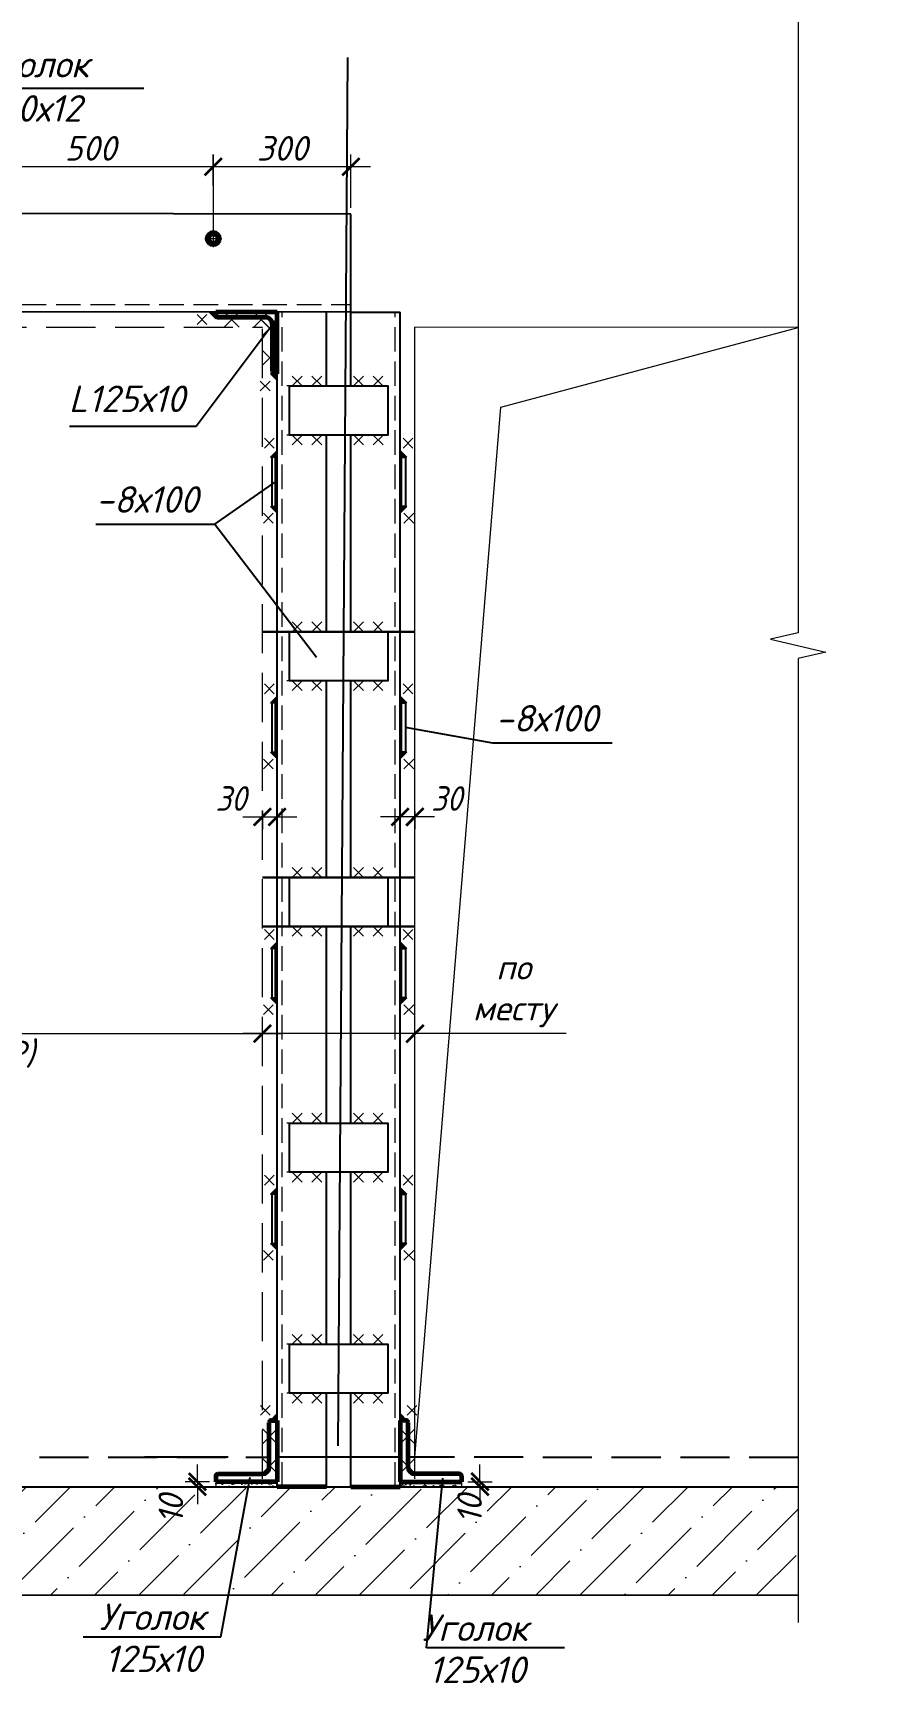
# Model space of a CAD drawing. Header units: millimetres. Extents: x 749182 to 2267578, y 70462 to 311449.
# Drawn here: x 2228153 to 2229850, y 185857 to 189215 of the extents above; entities that cross this region are included whole.
import ezdxf

# ---------------------------------------------------------------- set-up
doc = ezdxf.new("R2010")
doc.units = ezdxf.units.MM
for name, pattern in [('GOST2.303 4', [7, 5, -2, 0]), ('ГОСТ 2.303 4', [7, 5, -2, 0]), ('осеваяX2', [4, 2.5, -0.5, 0.5, -0.5])]:
    doc.linetypes.add(name, pattern=pattern)
doc.layers.get('Defpoints').update_dxf_attribs({"color": 255})
for name, color, linetype, lineweight in [('1Стены', 252, 'Continuous', 25), ('монолит', 176, 'Continuous', 50), ('Оси', 165, 'осеваяX2', 13), ('Размер', 7, 'Continuous', 13), ('сварка', 156, 'Continuous', 9), ('штрих', 8, 'Continuous', 5), ('штриховка кирпич', 42, 'Continuous', 5)]:
    doc.layers.add(name, color=color, linetype=linetype, lineweight=lineweight)
doc.layers.add('CS_UNPLOTTED', color=254, linetype='Continuous', plot=False)
for name, color, linetype in [('VPORTS', 7, 'Continuous'), ('металл', 124, 'Continuous'), ('Текст', 7, 'Continuous')]:
    doc.layers.add(name, color=color, linetype=linetype)
doc.styles.add('GOST 2.304_new', font='isocpeur.ttf', dxfattribs={"width": 0.9, "oblique": 15})
doc.styles.add('М2', font='isocpeui.ttf')
doc.dimstyles.new('SPDS', dxfattribs={"dimscale": 25, "dimtxt": 2.5, "dimasz": 1.77, "dimexe": 1.25, "dimexo": 0.625, "dimtad": 1, "dimdec": 0, "dimrnd": 0.001, "dimtxsty": 'GOST 2.304_new', "dimblk": 'ARCHTICK', "dimcen": 2.5, "dimdle": 2, "dimclrt": 256, "dimazin": 2, "dimtfac": 0.75, "dimtdec": 0, "dimtmove": 1, "dimatfit": 3, "dimfxl": 0, "dimtolj": 1, "dimlwd": 9, "dimlwe": 9, "dimarcsym": 0})

# ---------------------------------------------------------------- blocks, each defined once
blk = doc.blocks.new('_ArchTick')
at = {"color": 0, "linetype": 'ByBlock', "const_width": 0.15}
blk.add_lwpolyline([(-0.5, -0.5), (0.5, 0.5)], dxfattribs=at)
blk = doc.blocks.new('*D1176')
at = {"color": 0, "lineweight": 9, "ltscale": 20, "transparency": 16777216}
for p, q in [((2228970, 187619.6), (2228860, 187619.6)), ((2228900, 187630.7), (2228900, 187594.6)), ((2228930, 187630.7), (2228930, 187594.6))]:
    blk.add_line(p, q, dxfattribs=at)
at = {"layer": 'Defpoints', "color": 0, "lineweight": 20, "ltscale": 20, "transparency": 16777216}
for p in [(2228900, 187643.2), (2228930, 187643.2), (2228900, 187619.6)]:
    blk.add_point(p, dxfattribs=at)
at = {"color": 0, "lineweight": 9, "ltscale": 20, "transparency": 16777216, "xscale": 35.4, "yscale": 35.4, "zscale": 35.4}
for p, rotation in [((2228900, 187619.6), 179.9999999995553), ((2228930, 187619.6), 359.9999999995553)]:
    blk.add_blockref('_ArchTick', p, dxfattribs=dict(at, rotation=rotation))
at = {"ltscale": 20, "transparency": 16777216, "insert": (2228994.3, 187657.1), "char_height": 50, "attachment_point": 5, "style": 'GOST 2.304_new'}
blk.add_mtext('\\A1;30', dxfattribs=at)
blk = doc.blocks.new('свар')
at = {"layer": 'сварка', "color": 0, "linetype": 'Continuous', "ltscale": 10}
for p, q in [((10, 10), (-10, -10)), ((-10, 10), (10, -10))]:
    blk.add_line(p, q, dxfattribs=at)
blk = doc.blocks.new('*D1177')
at = {"color": 0, "lineweight": 9, "ltscale": 20, "transparency": 16777216}
for p, q in [((2229062.4, 186266.6), (2229062.4, 186302)), ((2229037.5, 186266.6), (2229087.4, 186266.6)), ((2229062.4, 186266.6), (2229062.4, 186256.6)), ((2229037.5, 186256.6), (2229087.4, 186256.6)), ((2229062.4, 186256.6), (2229062.4, 186221.2))]:
    blk.add_line(p, q, dxfattribs=at)
at = {"layer": 'Defpoints', "color": 0, "lineweight": 20, "ltscale": 20, "transparency": 16777216}
for p in [(2229025, 186266.6), (2229025, 186256.6), (2229062.4, 186256.6)]:
    blk.add_point(p, dxfattribs=at)
at = {"color": 0, "lineweight": 9, "ltscale": 20, "transparency": 16777216, "xscale": 35.4, "yscale": 35.4, "zscale": 35.4}
for p, rotation in [((2229062.4, 186266.6), 270), ((2229062.4, 186256.6), 90)]:
    blk.add_blockref('_ArchTick', p, dxfattribs=dict(at, rotation=rotation))
at = {"ltscale": 20, "transparency": 16777216, "insert": (2229041.3, 186210.9), "char_height": 50, "attachment_point": 5, "rotation": 90, "style": 'М2'}
blk.add_mtext('\\A1;10', dxfattribs=at)
blk = doc.blocks.new('*D1179')
at = {"color": 0, "lineweight": 9, "ltscale": 20, "transparency": 16777216}
for p, q in [((2228579.6, 187619.6), (2228689.6, 187619.6)), ((2228619.6, 187630.7), (2228619.6, 187594.6)), ((2228649.6, 187630.7), (2228649.6, 187594.6))]:
    blk.add_line(p, q, dxfattribs=at)
at = {"layer": 'Defpoints', "color": 0, "lineweight": 20, "ltscale": 20, "transparency": 16777216}
for p in [(2228619.6, 187643.2), (2228649.6, 187643.2), (2228649.6, 187619.6)]:
    blk.add_point(p, dxfattribs=at)
at = {"color": 0, "lineweight": 9, "ltscale": 20, "transparency": 16777216, "xscale": 35.4, "yscale": 35.4, "zscale": 35.4, "rotation": 180}
blk.add_blockref('_ArchTick', (2228619.6, 187619.6), dxfattribs=at)
at = {"color": 0, "lineweight": 9, "ltscale": 20, "transparency": 16777216, "xscale": 35.4, "yscale": 35.4, "zscale": 35.4}
blk.add_blockref('_ArchTick', (2228649.6, 187619.6), dxfattribs=at)
at = {"ltscale": 20, "transparency": 16777216, "insert": (2228555.3, 187657.1), "char_height": 50, "attachment_point": 5, "style": 'GOST 2.304_new'}
blk.add_mtext('\\A1;30', dxfattribs=at)
blk = doc.blocks.new('*D1186')
at = {"color": 0, "lineweight": 9, "ltscale": 20, "transparency": 16777216}
for p, q in [((2228487.2, 186266.6), (2228487.2, 186302)), ((2228512.1, 186266.6), (2228462.2, 186266.6)), ((2228487.2, 186266.6), (2228487.2, 186256.6)), ((2228512.1, 186256.6), (2228462.2, 186256.6)), ((2228487.2, 186256.6), (2228487.2, 186221.2))]:
    blk.add_line(p, q, dxfattribs=at)
at = {"layer": 'Defpoints', "color": 0, "lineweight": 20, "ltscale": 20, "transparency": 16777216}
for p in [(2228524.6, 186266.6), (2228487.2, 186256.6), (2228524.6, 186256.6)]:
    blk.add_point(p, dxfattribs=at)
at = {"color": 0, "lineweight": 9, "ltscale": 20, "transparency": 16777216, "xscale": 35.4, "yscale": 35.4, "zscale": 35.4}
for p, rotation in [((2228487.2, 186266.6), 270), ((2228487.2, 186256.6), 90)]:
    blk.add_blockref('_ArchTick', p, dxfattribs=dict(at, rotation=rotation))
at = {"ltscale": 20, "transparency": 16777216, "insert": (2228433.3, 186210.9), "char_height": 50, "attachment_point": 5, "rotation": 90, "style": 'М2'}
blk.add_mtext('\\A1;10', dxfattribs=at)
blk = doc.blocks.new('м16')
at = {"layer": 'металл', "lineweight": 30, "ltscale": 20}
for p, q in [((-11, 6.4), (0, 12.7)), ((-11, -6.4), (-11, 6.4)), ((0, 12.7), (11, 6.4)), ((11, 6.4), (11, -6.4)), ((0, -12.7), (-11, -6.4)), ((11, -6.4), (0, -12.7))]:
    blk.add_line(p, q, dxfattribs=at)
blk.add_circle((0, 0), 15, dxfattribs=at)
for radius, start, end in [(10.4, 0, 180), (10.4, 180, 0), (6.92, 0, 180), (6.92, 180, 0)]:
    blk.add_arc((0, 0), radius, start, end, dxfattribs=at)
at = {"layer": 'металл', "linetype": 'Continuous', "lineweight": 25, "ltscale": 20}
blk.add_arc((0, 0), 8, 255, 165, dxfattribs=at)
at = {"layer": 'Оси', "ltscale": 20}
for p, q in [((17, 0), (-17.3, 0)), ((0, 17.3), (0, -17.3))]:
    blk.add_line(p, q, dxfattribs=at)
blk = doc.blocks.new('*D1189')
at = {"color": 0, "lineweight": 9, "ltscale": 20, "transparency": 16777216}
for p, q in [((2226919.6, 187134.1), (2226919.6, 187203.6)), ((2228619.6, 187133.2), (2228619.6, 187203.6)), ((2226879.6, 187178.6), (2228659.6, 187178.6))]:
    blk.add_line(p, q, dxfattribs=at)
at = {"layer": 'Defpoints', "color": 0, "lineweight": 20, "ltscale": 20, "transparency": 16777216}
for p in [(2228619.6, 187178.6), (2226919.6, 187121.6), (2228619.6, 187120.7)]:
    blk.add_point(p, dxfattribs=at)
at = {"color": 0, "lineweight": 9, "ltscale": 20, "transparency": 16777216, "xscale": 35.4, "yscale": 35.4, "zscale": 35.4, "rotation": 180}
blk.add_blockref('_ArchTick', (2226919.6, 187178.6), dxfattribs=at)
at = {"color": 0, "lineweight": 9, "ltscale": 20, "transparency": 16777216, "xscale": 35.4, "yscale": 35.4, "zscale": 35.4}
blk.add_blockref('_ArchTick', (2228619.6, 187178.6), dxfattribs=at)
at = {"ltscale": 20, "transparency": 16777216, "insert": (2227891.4, 187174), "char_height": 50, "width": 620.047, "attachment_point": 5, "style": 'М2'}
blk.add_mtext('\\A1;1700*\\P(уточнять по АР)', dxfattribs=at)
blk = doc.blocks.new('*D1191')
at = {"color": 0, "lineweight": 9, "ltscale": 20, "transparency": 16777216}
for p, q in [((2228619.6, 187133.2), (2228619.6, 187203.6)), ((2228930, 187148), (2228930, 187203.6)), ((2228970, 187178.6), (2228579.6, 187178.6)), ((2229237.7, 187178.6), (2228930, 187178.6))]:
    blk.add_line(p, q, dxfattribs=at)
at = {"layer": 'Defpoints', "color": 0, "lineweight": 20, "ltscale": 20, "transparency": 16777216}
for p in [(2228619.6, 187178.6), (2228930, 187135.5), (2228619.6, 187120.7)]:
    blk.add_point(p, dxfattribs=at)
at = {"color": 0, "lineweight": 9, "ltscale": 20, "transparency": 16777216, "xscale": 35.4, "yscale": 35.4, "zscale": 35.4, "rotation": 180}
blk.add_blockref('_ArchTick', (2228619.6, 187178.6), dxfattribs=at)
at = {"color": 0, "lineweight": 9, "ltscale": 20, "transparency": 16777216, "xscale": 35.4, "yscale": 35.4, "zscale": 35.4}
blk.add_blockref('_ArchTick', (2228930, 187178.6), dxfattribs=at)
at = {"ltscale": 20, "transparency": 16777216, "insert": (2229130.6, 187265.2), "char_height": 50, "width": 298.945, "attachment_point": 5, "style": 'М2'}
blk.add_mtext('\\A1;по \\Pместу', dxfattribs=at)
blk = doc.blocks.new('*D1192')
at = {"color": 0, "lineweight": 9, "ltscale": 20, "transparency": 16777216}
for p, q in [((2228019.7, 188809.1), (2228019.7, 188967.7)), ((2228519.5, 188904.4), (2228519.5, 188967.7)), ((2228559.5, 188942.7), (2227979.7, 188942.7))]:
    blk.add_line(p, q, dxfattribs=at)
at = {"layer": 'Defpoints', "color": 0, "lineweight": 20, "ltscale": 20, "transparency": 16777216}
for p in [(2228019.7, 188942.7), (2228519.5, 188891.9), (2228019.7, 188796.6)]:
    blk.add_point(p, dxfattribs=at)
at = {"color": 0, "lineweight": 9, "ltscale": 20, "transparency": 16777216, "xscale": 35.4, "yscale": 35.4, "zscale": 35.4, "rotation": 180}
blk.add_blockref('_ArchTick', (2228019.7, 188942.7), dxfattribs=at)
at = {"color": 0, "lineweight": 9, "ltscale": 20, "transparency": 16777216, "xscale": 35.4, "yscale": 35.4, "zscale": 35.4}
blk.add_blockref('_ArchTick', (2228519.5, 188942.7), dxfattribs=at)
at = {"ltscale": 20, "transparency": 16777216, "insert": (2228269.6, 188980.2), "char_height": 50, "attachment_point": 5, "style": 'М2'}
blk.add_mtext('\\A1;500', dxfattribs=at)
blk = doc.blocks.new('*D1195')
at = {"color": 0, "lineweight": 9, "ltscale": 20, "transparency": 16777216}
for p, q in [((2228519.7, 188809.1), (2228519.7, 188967.7)), ((2228799.8, 188859.1), (2228799.8, 188967.7)), ((2228839.8, 188942.7), (2228479.7, 188942.7))]:
    blk.add_line(p, q, dxfattribs=at)
at = {"layer": 'Defpoints', "color": 0, "lineweight": 20, "ltscale": 20, "transparency": 16777216}
for p in [(2228519.7, 188942.7), (2228799.8, 188846.6), (2228519.7, 188796.6)]:
    blk.add_point(p, dxfattribs=at)
at = {"color": 0, "lineweight": 9, "ltscale": 20, "transparency": 16777216, "xscale": 35.4, "yscale": 35.4, "zscale": 35.4, "rotation": 180}
blk.add_blockref('_ArchTick', (2228519.7, 188942.7), dxfattribs=at)
at = {"color": 0, "lineweight": 9, "ltscale": 20, "transparency": 16777216, "xscale": 35.4, "yscale": 35.4, "zscale": 35.4}
blk.add_blockref('_ArchTick', (2228799.8, 188942.7), dxfattribs=at)
at = {"ltscale": 20, "transparency": 16777216, "insert": (2228659.8, 188980.2), "char_height": 50, "attachment_point": 5, "style": 'М2'}
blk.add_mtext('\\A1;300', dxfattribs=at)
blk = doc.blocks.new('*U806')
at = {"color": 0, "linetype": 'Continuous', "lineweight": -2, "ltscale": 100}
for p, q in [((0, 0), (-8.07, 0.45)), ((-4.99, 0.28), (-7.1, -1.61)), ((-6.99, 0.39), (-5.1, -1.72)), ((-1, 0.06), (-3.11, -1.83)), ((-3, 0.17), (-1.11, -1.94))]:
    blk.add_line(p, q, dxfattribs=at)

msp = doc.modelspace()

# ---------------------------------------------------------------- hatches: boundary and pattern name
at = {"layer": 'Размер', "ltscale": 20}
h = msp.add_hatch(dxfattribs=at)
h.set_pattern_fill('AR-SAND', color=256, scale=0.3)
h.set_pattern_definition([(37.5, (1452371.688, 539018.855), (-0.48000939, 14.68239712), [0, -11.5824, 0, -12.954, 0, -12.3825]), (7.5, (1452371.688, 539018.855), (13.4856985, 21.504753), [0, -6.2484, 0, -10.4394, 0, -4.0005]), (327.5, (1452362.315, 539018.855), (23.7297711, 0.04311554), [0, -3.81, 0, -13.716, 0, -17.907]), (317.5, (1452362.315, 539018.855), (22.90669357, 6.6878797), [0, -1.905, 0, -8.9916, 0, -10.287])])
h.paths.add_polyline_path([(2228524.579, 186266.6019), (2228619.579, 186266.6019), (2228619.579, 186256.6019), (2228524.579, 186256.6019)])
h.paths.add_polyline_path([(2228619.579, 186266.6019), (2228649.579, 186266.6019), (2228649.579, 186256.6019), (2228619.579, 186256.6019)])
h = msp.add_hatch(dxfattribs=at)
h.set_pattern_fill('AR-SAND', color=256, scale=0.3)
h.set_pattern_definition([(37.5, (1452471.225, 539018.855), (-0.48000939, 14.68239712), [0, -11.5824, 0, -12.954, 0, -12.3825]), (7.5, (1452471.225, 539018.855), (13.4856985, 21.504753), [0, -6.2484, 0, -10.4394, 0, -4.0005]), (327.5, (1452461.852, 539018.855), (23.7297711, 0.04311554), [0, -3.81, 0, -13.716, 0, -17.907]), (317.5, (1452461.852, 539018.855), (22.90669357, 6.6878797), [0, -1.905, 0, -8.9916, 0, -10.287])])
h.paths.add_polyline_path([(2229025.0227, 186266.6019), (2228930.0227, 186266.6019), (2228930.0227, 186256.6019), (2229025.0227, 186256.6019)])
h.paths.add_polyline_path([(2228930.0227, 186266.6019), (2228900.0227, 186266.6019), (2228900.0227, 186256.6019), (2228930.0227, 186256.6019)])
at = {"layer": 'сварка', "linetype": 'Continuous', "ltscale": 5}
for points in [[(2228524.5692, 188646.6019), (2228524.5692, 188632.9584), (2228510.9258, 188646.6019)], [(2228649.5692, 188521.6019), (2228635.9258, 188521.6019), (2228649.5692, 188507.9584)], [(2228649.5692, 188351.6997), (2228649.5692, 188365.3431), (2228635.9258, 188351.6997)], [(2228900.0326, 188351.6997), (2228900.0326, 188365.3431), (2228913.676, 188351.6997)], [(2228649.5692, 188251.5041), (2228649.5692, 188237.8606), (2228635.9258, 188251.5041)], [(2228900.0326, 188251.5041), (2228900.0326, 188237.8606), (2228913.676, 188251.5041)], [(2228649.5692, 187851.6997), (2228649.5692, 187865.3431), (2228635.9258, 187851.6997)], [(2228900.0326, 187851.6997), (2228900.0326, 187865.3431), (2228913.676, 187851.6997)], [(2228649.5692, 187751.5041), (2228649.5692, 187737.8606), (2228635.9258, 187751.5041)], [(2228900.0326, 187751.5041), (2228900.0326, 187737.8606), (2228913.676, 187751.5041)], [(2228649.5692, 187351.6997), (2228649.5692, 187365.3431), (2228635.9258, 187351.6997)], [(2228649.5692, 187351.6997), (2228649.5692, 187365.3431), (2228635.9258, 187351.6997)], [(2228900.0326, 187351.6997), (2228900.0326, 187365.3431), (2228913.676, 187351.6997)], [(2228900.0326, 187351.6997), (2228900.0326, 187365.3431), (2228913.676, 187351.6997)], [(2228649.5692, 187251.5041), (2228649.5692, 187237.8606), (2228635.9258, 187251.5041)], [(2228900.0326, 187251.5041), (2228900.0326, 187237.8606), (2228913.676, 187251.5041)], [(2228649.5692, 186851.6997), (2228649.5692, 186865.3431), (2228635.9258, 186851.6997)], [(2228900.0326, 186851.6997), (2228900.0326, 186865.3431), (2228913.676, 186851.6997)], [(2228649.5692, 186751.5041), (2228649.5692, 186737.8606), (2228635.9258, 186751.5041)], [(2228900.0326, 186751.5041), (2228900.0326, 186737.8606), (2228913.676, 186751.5041)], [(2228649.5692, 186391.6019), (2228649.5692, 186405.2453), (2228635.9258, 186391.6019)], [(2228900.0326, 186391.6019), (2228900.0326, 186405.2453), (2228913.676, 186391.6019)]]:
    msp.add_hatch(color=0, dxfattribs=at).paths.add_polyline_path(points, flags=0)
at = {"layer": 'штрих', "ltscale": 15}
h = msp.add_hatch(dxfattribs=at)
h.set_pattern_fill('ANSI36', color=256, scale=20)
h.set_pattern_definition([(45, (-39615930.487, -1332422.204), (33.67596045, 123.47852166), [158.75, -31.75, 0, -31.75])])
h.paths.add_polyline_path([(2229710.3503, 186036.6019), (2229710.3503, 186256.6019), (2226251.1333, 186256.6019), (2226251.1333, 186036.6019)])

# ---------------------------------------------------------------- linework, layer by layer
at = {"ltscale": 100}
for p, q in [((2228484.7732, 188414.7773), (2228649.5692, 188634.7102)), ((2228226.6428, 188414.7773), (2228484.7732, 188414.7773)), ((2228522.9278, 188215.0456), (2228646.5601, 188301.6019)), ((2228280.3242, 188215.0456), (2228522.9278, 188215.0456)), ((2229088.8058, 187769.7373), (2228911.0416, 187801.6019)), ((2229331.4094, 187769.7373), (2229088.8058, 187769.7373)), ((2228535.2728, 185951.2413), (2228594.7196, 186275.7124)), ((2228953.5769, 185928.9403), (2228986.738, 186274.0626)), ((2228254.3921, 185951.2413), (2228535.2728, 185951.2413)), ((2229234.4576, 185928.9403), (2228953.5769, 185928.9403))]:
    msp.add_line(p, q, dxfattribs=at)
at = {"color": 0, "ltscale": 20}
msp.add_lwpolyline([(2228377.9369, 189101.934), (2227987.5461, 189101.934)], dxfattribs=at)
at = {"layer": '1Стены', "color": 0, "linetype": 'ГОСТ 2.303 4', "lineweight": 13, "ltscale": 10}
for p, q in [((2226729.5594, 188662.6019), (2228799.5692, 188662.6019)), ((2228659.5692, 186256.6019), (2228659.5692, 188646.6019)), ((2228799.585, 188662.6019), (2228799.5692, 188662.6019)), ((2228890.0326, 186256.6019), (2228890.0326, 188646.6019))]:
    msp.add_line(p, q, dxfattribs=at)
at = {"layer": '1Стены', "color": 0, "linetype": 'ГОСТ 2.303 4', "lineweight": 13, "ltscale": 20}
for p in [(2226919.5594, 188616.6019), (2228619.5692, 186272.6019), (2228619.5692, 186272.6019)]:
    msp.add_line(p, (2228619.5692, 188616.6019), dxfattribs=at)
at = {"layer": '1Стены', "color": 0, "lineweight": 13, "ltscale": 20}
for p in [(2228930.0326, 186272.6019), (2229710.3503, 188615.6814)]:
    msp.add_line(p, (2228930.0326, 188616.6019), dxfattribs=at)
at = {"layer": '1Стены', "color": 0, "linetype": 'GOST2.303 4', "ltscale": 20}
for p, q in [((2226905.5594, 186316.6019), (2228633.5692, 186316.6019)), ((2229710.3503, 186315.6801), (2228916.0326, 186316.6019))]:
    msp.add_line(p, q, dxfattribs=at)
at = {"layer": '1Стены', "color": 0, "linetype": 'GOST2.303 4', "ltscale": 50}
msp.add_line((2228900.0326, 186316.6019), (2228379.5158, 186316.6019), dxfattribs=at)
at = {"layer": '1Стены', "color": 0, "linetype": 'ГОСТ 2.303 4', "lineweight": 13, "ltscale": 50}
for p, q in [((2226889.5594, 186256.6019), (2228649.5594, 186256.6019)), ((2229710.3503, 186255.6786), (2228900.0424, 186256.6019))]:
    msp.add_line(p, q, dxfattribs=at)
at = {"layer": '1Стены', "color": 0, "lineweight": 13, "ltscale": 20}
msp.add_lwpolyline([(2228930.0326, 186316.5856), (2229105.195, 188453.3643), (2229710.3503, 188615.6814)], dxfattribs=at)
at = {"layer": 'CS_UNPLOTTED', "ltscale": 20}
msp.add_line((2228792.6038, 189164.7409), (2228773.3951, 186339.8655), dxfattribs=at)
at = {"layer": 'CS_UNPLOTTED', "ltscale": 100}
for p, q in [((2228930.0326, 187996.6019), (2228619.5692, 187996.6019)), ((2228619.5692, 187996.6019), (2228930.0326, 187996.6019)), ((2228930.0326, 187496.6019), (2228619.5692, 187496.6019)), ((2228619.5692, 187496.6019), (2228930.0326, 187496.6019)), ((2228930.0326, 187396.6019), (2228619.5692, 187396.6019)), ((2228619.5692, 187396.6019), (2228930.0326, 187396.6019))]:
    msp.add_line(p, q, dxfattribs=at)
at = {"layer": 'VPORTS', "ltscale": 100}
msp.add_line((2228522.9278, 188215.0456), (2228729.5692, 187944.6748), dxfattribs=at)
at = {"layer": 'металл', "color": 0, "ltscale": 20}
for p, q in [((2228799.7667, 188846.5868), (2226729.5594, 188848.6361)), ((2228799.5692, 188646.5919), (2228799.7667, 188846.5868)), ((2228799.5692, 188646.5919), (2226729.5594, 188648.6361)), ((2228649.5692, 186256.6019), (2228649.5692, 188646.6019)), ((2228750.3605, 188496.6019), (2228750.3605, 188646.6019)), ((2228799.5692, 188496.6019), (2228799.5692, 188646.6037)), ((2228799.5692, 188646.5821), (2228900.0326, 188646.6019)), ((2228900.0326, 186256.6019), (2228900.0326, 188646.6019)), ((2228750.3605, 187996.6019), (2228750.3605, 188396.6019)), ((2228799.5692, 187996.6019), (2228799.5692, 188396.6019)), ((2228750.3605, 187496.6019), (2228750.3605, 187896.6019)), ((2228799.5692, 187496.6019), (2228799.5692, 187896.6019)), ((2228750.3605, 186996.6019), (2228750.3605, 187396.6019)), ((2228799.5692, 186996.6019), (2228799.5692, 187396.6019)), ((2228750.3605, 186546.6019), (2228750.3605, 186896.6019)), ((2228799.5692, 186546.6019), (2228799.5692, 186896.6019)), ((2228750.3605, 186256.6019), (2228750.3605, 186446.6019)), ((2228799.5692, 186256.6019), (2228799.5692, 186446.6019))]:
    msp.add_line(p, q, dxfattribs=at)
at = {"layer": 'металл', "color": 0, "linetype": 'Continuous', "lineweight": 60, "ltscale": 20}
for p, q in [((2228524.5692, 188646.6019), (2228524.5692, 188641.2019)), ((2228649.5692, 188646.6019), (2228524.5692, 188646.6019)), ((2228649.5692, 188521.6019), (2228649.5692, 188646.6019)), ((2228529.1692, 188636.6019), (2228625.5692, 188636.6019)), ((2228639.5692, 188622.6019), (2228639.5692, 188526.2019)), ((2228644.1692, 188521.6019), (2228649.5692, 188521.6019)), ((2228633.5692, 186296.6019), (2228633.5692, 186387.0019)), ((2228638.1692, 186391.6019), (2228649.5692, 186391.6019)), ((2228649.5692, 186391.6019), (2228649.5692, 186266.6019)), ((2228900.0326, 186391.6019), (2228900.0326, 186266.6019)), ((2228911.4326, 186391.6019), (2228900.0326, 186391.6019)), ((2228916.0326, 186296.6019), (2228916.0326, 186387.0019)), ((2228524.5692, 186278.0019), (2228524.5692, 186266.6019)), ((2228529.1692, 186282.6019), (2228619.5692, 186282.6019)), ((2229020.4326, 186282.6019), (2228930.0326, 186282.6019)), ((2229025.0326, 186278.0019), (2229025.0326, 186266.6019)), ((2228750.3605, 186256.6019), (2228649.579, 186256.6019)), ((2228799.5692, 186256.6019), (2228900.0227, 186256.6019))]:
    msp.add_line(p, q, dxfattribs=at)
at = {"layer": 'металл', "color": 0, "linetype": 'Continuous', "lineweight": 60, "ltscale": 20, "extrusion": (0, 0, -1)}
for p, q in [((2228649.5692, 186266.6019), (2228524.5692, 186266.6019)), ((2228900.0326, 186266.6019), (2229025.0326, 186266.6019))]:
    msp.add_line(p, q, dxfattribs=at)
at = {"layer": 'металл', "color": 0, "ltscale": 20}
for points in [[(2228674.5692, 188496.6019), (2228875.0326, 188496.6019), (2228875.0326, 188396.6019), (2228674.5692, 188396.6019)], [(2228646.5601, 188351.6019), (2228638.5601, 188351.6019), (2228638.5601, 188251.6019), (2228646.5601, 188251.6019)], [(2228903.0416, 188351.6019), (2228911.0416, 188351.6019), (2228911.0416, 188251.6019), (2228903.0416, 188251.6019)], [(2228674.5692, 187996.6019), (2228875.0326, 187996.6019), (2228875.0326, 187896.6019), (2228674.5692, 187896.6019)], [(2228646.5601, 187851.6019), (2228638.5601, 187851.6019), (2228638.5601, 187751.6019), (2228646.5601, 187751.6019)], [(2228903.0416, 187851.6019), (2228911.0416, 187851.6019), (2228911.0416, 187751.6019), (2228903.0416, 187751.6019)], [(2228674.5692, 187496.6019), (2228875.0326, 187496.6019), (2228875.0326, 187396.6019), (2228674.5692, 187396.6019)], [(2228646.5601, 187351.6019), (2228638.5601, 187351.6019), (2228638.5601, 187251.6019), (2228646.5601, 187251.6019)], [(2228903.0416, 187351.6019), (2228911.0416, 187351.6019), (2228911.0416, 187251.6019), (2228903.0416, 187251.6019)], [(2228674.5692, 186996.6019), (2228875.0326, 186996.6019), (2228875.0326, 186896.6019), (2228674.5692, 186896.6019)], [(2228646.5601, 186851.6019), (2228638.5601, 186851.6019), (2228638.5601, 186751.6019), (2228646.5601, 186751.6019)], [(2228903.0416, 186851.6019), (2228911.0416, 186851.6019), (2228911.0416, 186751.6019), (2228903.0416, 186751.6019)], [(2228674.5692, 186546.6019), (2228875.0326, 186546.6019), (2228875.0326, 186446.6019), (2228674.5692, 186446.6019)]]:
    msp.add_lwpolyline(points, close=True, dxfattribs=at)
at = {"layer": 'металл', "color": 0, "linetype": 'Continuous', "lineweight": 60, "ltscale": 20}
for centre, radius, start, end in [((2228529.1692, 188641.2019), 4.6, 180, 270), ((2228625.5692, 188622.6019), 14, 0, 90), ((2228644.1692, 188526.2019), 4.6, 180, 270), ((2228638.1692, 186387.0019), 4.6, 90, 180), ((2228911.4326, 186387.0019), 4.6, 0, 90), ((2228619.5692, 186296.6019), 14, 270, 0), ((2228930.0326, 186296.6019), 14, 180, 270), ((2228529.1692, 186278.0019), 4.6, 90, 180), ((2229020.4326, 186278.0019), 4.6, 0, 90)]:
    msp.add_arc(centre, radius, start, end, dxfattribs=at)
at = {"layer": 'монолит', "color": 0, "lineweight": 25, "ltscale": 100}
for p, q in [((2229710.3503, 186255.2823), (2226251.1333, 186256.6019)), ((2229710.3503, 186035.2823), (2226251.1333, 186036.6019))]:
    msp.add_line(p, q, dxfattribs=at)
at = {"layer": 'Размер', "color": 0, "ltscale": 20}
for points in [[(2228649.579, 186266.6019), (2228524.579, 186266.6019), (2228524.579, 186256.6019), (2228649.579, 186256.6019)], [(2228900.0227, 186266.6019), (2229025.0227, 186266.6019), (2229025.0227, 186256.6019), (2228900.0227, 186256.6019)]]:
    msp.add_lwpolyline(points, close=True, dxfattribs=at)
at = {"layer": 'сварка', "color": 0, "linetype": 'Continuous', "ltscale": 5}
for p, q in [((2228524.5692, 188632.9584), (2228510.9258, 188646.6019)), ((2228510.9258, 188646.6019), (2228524.5692, 188646.6019)), ((2228524.5692, 188646.6019), (2228524.5692, 188632.9584)), ((2228649.5692, 188521.6019), (2228635.9258, 188521.6019)), ((2228635.9258, 188521.6019), (2228649.5692, 188507.9584)), ((2228649.5692, 188507.9584), (2228649.5692, 188521.6019)), ((2228649.5692, 188365.3431), (2228635.9258, 188351.6997)), ((2228635.9258, 188351.6997), (2228649.5692, 188351.6997)), ((2228649.5692, 188351.6997), (2228649.5692, 188365.3431)), ((2228900.0326, 188351.6997), (2228900.0326, 188365.3431)), ((2228900.0326, 188365.3431), (2228913.676, 188351.6997)), ((2228913.676, 188351.6997), (2228900.0326, 188351.6997)), ((2228649.5692, 188237.8606), (2228635.9258, 188251.5041)), ((2228635.9258, 188251.5041), (2228649.5692, 188251.5041)), ((2228649.5692, 188251.5041), (2228649.5692, 188237.8606)), ((2228900.0326, 188251.5041), (2228900.0326, 188237.8606)), ((2228900.0326, 188237.8606), (2228913.676, 188251.5041)), ((2228913.676, 188251.5041), (2228900.0326, 188251.5041)), ((2228649.5692, 187865.3431), (2228635.9258, 187851.6997)), ((2228635.9258, 187851.6997), (2228649.5692, 187851.6997)), ((2228649.5692, 187851.6997), (2228649.5692, 187865.3431)), ((2228900.0326, 187851.6997), (2228900.0326, 187865.3431)), ((2228900.0326, 187865.3431), (2228913.676, 187851.6997)), ((2228913.676, 187851.6997), (2228900.0326, 187851.6997)), ((2228649.5692, 187737.8606), (2228635.9258, 187751.5041)), ((2228635.9258, 187751.5041), (2228649.5692, 187751.5041)), ((2228649.5692, 187751.5041), (2228649.5692, 187737.8606)), ((2228900.0326, 187751.5041), (2228900.0326, 187737.8606)), ((2228900.0326, 187737.8606), (2228913.676, 187751.5041)), ((2228913.676, 187751.5041), (2228900.0326, 187751.5041)), ((2228649.5692, 187365.3431), (2228635.9258, 187351.6997)), ((2228649.5692, 187365.3431), (2228635.9258, 187351.6997)), ((2228635.9258, 187351.6997), (2228649.5692, 187351.6997)), ((2228635.9258, 187351.6997), (2228649.5692, 187351.6997)), ((2228649.5692, 187351.6997), (2228649.5692, 187365.3431)), ((2228649.5692, 187351.6997), (2228649.5692, 187365.3431)), ((2228900.0326, 187351.6997), (2228900.0326, 187365.3431)), ((2228900.0326, 187365.3431), (2228913.676, 187351.6997)), ((2228900.0326, 187351.6997), (2228900.0326, 187365.3431)), ((2228900.0326, 187365.3431), (2228913.676, 187351.6997)), ((2228913.676, 187351.6997), (2228900.0326, 187351.6997)), ((2228913.676, 187351.6997), (2228900.0326, 187351.6997)), ((2228649.5692, 187237.8606), (2228635.9258, 187251.5041)), ((2228635.9258, 187251.5041), (2228649.5692, 187251.5041)), ((2228649.5692, 187251.5041), (2228649.5692, 187237.8606)), ((2228900.0326, 187251.5041), (2228900.0326, 187237.8606)), ((2228900.0326, 187237.8606), (2228913.676, 187251.5041)), ((2228913.676, 187251.5041), (2228900.0326, 187251.5041)), ((2228649.5692, 186865.3431), (2228635.9258, 186851.6997)), ((2228635.9258, 186851.6997), (2228649.5692, 186851.6997)), ((2228649.5692, 186851.6997), (2228649.5692, 186865.3431)), ((2228900.0326, 186851.6997), (2228900.0326, 186865.3431)), ((2228900.0326, 186865.3431), (2228913.676, 186851.6997)), ((2228913.676, 186851.6997), (2228900.0326, 186851.6997)), ((2228649.5692, 186737.8606), (2228635.9258, 186751.5041)), ((2228635.9258, 186751.5041), (2228649.5692, 186751.5041)), ((2228649.5692, 186751.5041), (2228649.5692, 186737.8606)), ((2228900.0326, 186751.5041), (2228900.0326, 186737.8606)), ((2228900.0326, 186737.8606), (2228913.676, 186751.5041)), ((2228913.676, 186751.5041), (2228900.0326, 186751.5041)), ((2228649.5692, 186405.2453), (2228635.9258, 186391.6019)), ((2228649.5692, 186391.6019), (2228649.5692, 186405.2453)), ((2228900.0326, 186391.6019), (2228900.0326, 186405.2453)), ((2228900.0326, 186405.2453), (2228913.676, 186391.6019)), ((2228635.9258, 186391.6019), (2228649.5692, 186391.6019)), ((2228913.676, 186391.6019), (2228900.0326, 186391.6019))]:
    msp.add_line(p, q, dxfattribs=at)
at = {"layer": 'сварка', "color": 0, "linetype": 'Continuous', "ltscale": 15}
for p, q in [((2228524.5692, 188646.6019), (2228649.5692, 188646.6019)), ((2228542.0692, 188646.6019), (2228572.0692, 188616.6019)), ((2228572.0692, 188646.6019), (2228542.0692, 188616.6019)), ((2228602.0692, 188646.6019), (2228632.0692, 188616.6019)), ((2228632.0692, 188646.6019), (2228602.0692, 188616.6019)), ((2228649.5692, 188521.6019), (2228649.5692, 188646.6019)), ((2228649.5692, 188599.1019), (2228619.5692, 188629.1019)), ((2228649.5692, 188629.1019), (2228619.5692, 188599.1019)), ((2228649.5692, 188539.1019), (2228619.5692, 188569.1019)), ((2228649.5692, 188569.1019), (2228619.5692, 188539.1019)), ((2228649.579, 186374.1019), (2228619.579, 186344.1019)), ((2228649.579, 186344.1019), (2228619.579, 186374.1019)), ((2228649.579, 186391.6019), (2228649.579, 186266.6019)), ((2228900.0227, 186391.6019), (2228900.0227, 186266.6019)), ((2228900.0227, 186374.1019), (2228930.0227, 186344.1019)), ((2228900.0227, 186344.1019), (2228930.0227, 186374.1019)), ((2228649.579, 186314.1019), (2228619.579, 186284.1019)), ((2228649.579, 186284.1019), (2228619.579, 186314.1019)), ((2228900.0227, 186314.1019), (2228930.0227, 186284.1019)), ((2228900.0227, 186284.1019), (2228930.0227, 186314.1019))]:
    msp.add_line(p, q, dxfattribs=at)
at = {"layer": 'штриховка кирпич', "color": 0, "linetype": 'Continuous', "ltscale": 15}
msp.add_lwpolyline([(2229710.3503, 189584.0506), (2229710.3503, 187994.2037), (2229654.1003, 187981.0787), (2229766.6003, 187954.8287), (2229710.3503, 187941.7037), (2229710.3503, 185980.5049)], dxfattribs=at)

# ---------------------------------------------------------------- block references
at = {"layer": 'Размер', "xscale": -1}
msp.add_blockref('м16', (2228519.5692, 188796.6019), dxfattribs=at)
at = {"layer": 'Размер', "color": 0, "xscale": -1}
for p in [(2228496.5228, 188631.8728), (2228625.2694, 188496.6522)]:
    msp.add_blockref('свар', p, dxfattribs=at)
at = {"layer": 'Размер', "color": 0, "rotation": 270.0000000023721}
for p in [(2228633.8138, 188380.3323), (2228631.8102, 188227.4582), (2228633.8138, 187880.3323), (2228631.8102, 187727.4582), (2228633.8138, 187380.3323), (2228633.8138, 187380.3323), (2228631.8102, 187227.4582), (2228633.8138, 186880.3323), (2228631.8102, 186727.4582), (2228625.3948, 186411.8155)]:
    msp.add_blockref('свар', p, dxfattribs=at)
at = {"layer": 'Размер', "color": 0, "xscale": -1, "rotation": 89.99999999762788}
for p in [(2228915.7879, 188380.3323), (2228917.7916, 188227.4582), (2228915.7879, 187880.3323), (2228917.7916, 187727.4582), (2228915.7879, 187380.3323), (2228915.7879, 187380.3323), (2228917.7916, 187227.4582), (2228915.7879, 186880.3323), (2228917.7916, 186727.4582), (2228924.2069, 186411.8155)]:
    msp.add_blockref('свар', p, dxfattribs=at)
at = {"layer": 'сварка', "linetype": 'Continuous', "ltscale": 15, "yscale": 10, "zscale": 10}
for p, xscale, rotation in [((2228750.3605, 188496.6019), -10, 176.8182644325912), ((2228875.0326, 188496.6019), -10, 176.8182644325912), ((2228750.3605, 188396.6019), 10, 3.181735567408701), ((2228875.3605, 188396.6019), 10, 3.181735567408701), ((2228750.3605, 187996.6019), -10, 176.8182644325912), ((2228875.0326, 187996.6019), -10, 176.8182644325912), ((2228750.3605, 187896.6019), 10, 3.181735567408701), ((2228875.0326, 187896.6019), 10, 3.181735567408701), ((2228750.3605, 187496.6019), -10, 176.8182644325912), ((2228875.0326, 187496.6019), -10, 176.8182644325912), ((2228750.3605, 187396.6019), 10, 3.181735567408701), ((2228875.0326, 187396.6019), 10, 3.181735567408701), ((2228750.3605, 186996.6019), -10, 176.8182644325912), ((2228875.0326, 186996.6019), -10, 176.8182644325912), ((2228750.3605, 186896.6019), 10, 3.181735567408701), ((2228875.0326, 186896.6019), 10, 3.181735567408701), ((2228750.3605, 186546.6019), -10, 176.8182644325912), ((2228875.0326, 186546.6019), -10, 176.8182644325912), ((2228750.3605, 186446.6019), 10, 3.181735567408701), ((2228875.0326, 186446.6019), 10, 3.181735567408701)]:
    msp.add_blockref('*U806', p, dxfattribs=dict(at, xscale=xscale, rotation=rotation))

# ---------------------------------------------------------------- texts
at = {"color": 0, "ltscale": 20, "insert": (2228020.8789, 189178.5171), "char_height": 54, "width": 274.710988, "attachment_point": 1, "style": 'М2'}
msp.add_mtext('\\pi30.49087;Уголок \\P\\pi25.482;{\\C1;200х12}', dxfattribs=at)
at = {"layer": 'Текст', "ltscale": 20, "style": 'М2'}
for s, p in [('L125х10', (2228225.4432, 188443.5143)), ('-8х100', (2228280.3242, 188238.5744)), ('-8х100', (2229093.9731, 187793.2661)), ('Уголок', (2228287.8675, 185964.8501)), ('Уголок', (2228944.7686, 185942.5491)), ('125х10', (2228298.5766, 185879.3577)), ('125х10', (2228957.7049, 185857.0567))]:
    msp.add_text(s, height=54, dxfattribs=at).set_placement(p)

# ---------------------------------------------------------------- dimensions: what is measured, and where the dimension line sits
at = {"ltscale": 20}
dim = msp.add_linear_dim(base=(2228019.7418, 188942.7192), p1=(2228519.4552, 188891.8691), p2=(2228019.7418, 188796.6019), angle=180, dimstyle='SPDS', override={"dimscale": 20, "dimtxsty": 'М2', "dimfxl": 1.25, "dimtfill": 0, "dimarcsym": 1}, dxfattribs=at)
dim.commit()
dim.dimension.update_dxf_attribs({"geometry": '*D1192', "text_midpoint": (2228269.5985, 188980.2192)})
dim = msp.add_linear_dim(base=(2228519.7418, 188942.7192), p1=(2228799.7667, 188846.5868), p2=(2228519.7418, 188796.6019), angle=180, text='300', dimstyle='SPDS', override={"dimscale": 20, "dimtxsty": 'М2', "dimfxl": 1.25, "dimtfill": 0, "dimarcsym": 1}, dxfattribs=at)
dim.commit()
dim.dimension.update_dxf_attribs({"geometry": '*D1195', "text_midpoint": (2228659.7542, 188980.2192)})
for base, p1, p2, angle, override, picture, middle, dimtype in [((2228649.5692, 187619.6048), (2228619.5692, 187643.1876), (2228649.5692, 187643.1876), 0, {"dimscale": 20, "dimfxl": 1.25, "dimtfill": 0, "dimarcsym": 1}, '*D1179', (2228555.2753, 187619.6048), 161), ((2228900.0326, 187619.6048), (2228930.0326, 187643.1876), (2228900.0326, 187643.1876), 180, {"dimscale": 20, "dimfxl": 1.25, "dimtfill": 0, "dimarcsym": 1}, '*D1176', (2228994.3265, 187619.6048), 161), ((2228487.1643, 186256.6019), (2228524.5692, 186266.6019), (2228524.5692, 186256.6019), 90, {"dimscale": 20, "dimtxsty": 'М2', "dimfxl": 1.25, "dimtfill": 0, "dimarcsym": 1}, '*D1186', (2228470.7653, 186210.9394), 160), ((2229062.4374, 186256.6019), (2229025.0326, 186266.6019), (2229025.0326, 186256.6019), 90, {"dimscale": 20, "dimtxsty": 'М2', "dimfxl": 1.25, "dimtfill": 0, "dimarcsym": 1}, '*D1177', (2229078.8365, 186210.9394), 160)]:
    dim = msp.add_linear_dim(base=base, p1=p1, p2=p2, angle=angle, dimstyle='SPDS', override=override, dxfattribs=at)
    dim.commit()
    dim.dimension.update_dxf_attribs({"geometry": picture, "text_midpoint": middle, "dimtype": dimtype})
dim = msp.add_linear_dim(base=(2228619.5692, 187178.578), p1=(2228930.0326, 187135.5499), p2=(2228619.5692, 187120.7015), angle=180, text='по \\Pместу', dimstyle='SPDS', override={"dimscale": 20, "dimtxsty": 'М2', "dimfxl": 1.25, "dimtfill": 0, "dimarcsym": 1}, dxfattribs=at)
dim.commit()
dim.dimension.update_dxf_attribs({"geometry": '*D1191', "text_midpoint": (2229130.6467, 187164.3163), "dimtype": 160})
dim = msp.add_linear_dim(base=(2228619.5692, 187178.578), p1=(2226919.5594, 187121.5601), p2=(2228619.5692, 187120.7015), text='1700*\\P(уточнять по АР)', dimstyle='SPDS', override={"dimscale": 20, "dimtxsty": 'М2', "dimfxl": 1.25, "dimtfill": 0, "dimarcsym": 1}, dxfattribs=at)
dim.commit()
dim.dimension.update_dxf_attribs({"geometry": '*D1189', "text_midpoint": (2227891.4125, 187084.828), "dimtype": 160})

doc.saveas('drawing.dxf')
